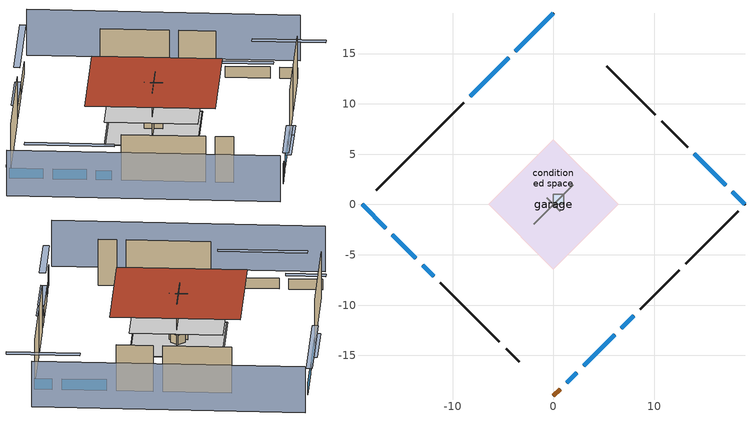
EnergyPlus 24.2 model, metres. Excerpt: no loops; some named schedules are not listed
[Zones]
central ac and furnace airloop ret air zone
 floor adiabatic (AdiabaticConst): 0,0 0,1 1,1 1,0 z0
 wall adiabatic (AdiabaticConst): 0,1 0,0 1,0 1,1 0,1 z0:1
 ceiling adiabatic (AdiabaticConst): 1,0 1,1 0,1 0,0 z1
conditioned space
 floor to garage (Floor1 construction): -6.34,0 0,6.34 6.34,0 0,-6.34 z0
 floor adiabatic (AdiabaticFloorConstruction): -6.49,0 0,6.49 6.49,0 0,-6.49 z2.44
 floor foundation (Slab2 construction): -6.49,0 0,6.49 6.49,0 0,-6.49 z0
 wall outside (AdiabaticWallConstruction 1): 0,-19.03 0.65,-18.38 z0:2.03
 wall outside (AdiabaticWallConstruction): 0,19.03 -3.81,15.22 / -4.47,14.56 -8.28,10.75 z0:1.22; -19.03,0 -16.67,-2.35 / 6.75,-12.27 7.95,-11.07 / -16.02,-3.01 -13.66,-5.36 z0:1.1; 19.03,0 17.78,1.25 / 2.98,-16.04 6.1,-12.93 z0:1.16; 17.12,1.9 13.99,5.03 z0:1.19; 1.3,-17.72 2.33,-16.7 z0:0.95; -13.01,-6.02 -11.91,-7.12 z0:1.04
 wall outside (Wall3 construction): -8.93,10.09 -17.61,1.42 z0:4.88
 wall outside (Wall4 construction): 10.09,8.93 5.27,13.75 z0:4.88
 wall outside (Wall7 construction): 13.14,-5.88 18.37,-0.66 z0:4.88
 wall outside (Wall8 construction): -11.25,-7.77 -5.37,-13.65 z0:4.88
 wall to garage (Wall5 construction): -1.94,-1.94 1.94,1.94 z0:4.88
 wall to garage (Wall6 construction): 0.65,-0.65 -0.65,0.65 z0:4.88
 window (WindowConstruction): 0,19.03 -3.81,15.22 z0:1.22
 window (WindowConstruction 9): -19.03,0 -16.67,-2.35 z0:1.1
 window (WindowConstruction 1): -4.47,14.56 -8.28,10.75 z0:1.22
 window (WindowConstruction 2): 19.03,0 17.78,1.25 z0:1.16
 window (WindowConstruction 3): 17.12,1.9 13.99,5.03 z0:1.19
 window (WindowConstruction 4): 1.3,-17.72 2.33,-16.7 z0:0.94
 window (WindowConstruction 5): 2.98,-16.04 6.1,-12.93 z0:1.16
 window (WindowConstruction 6): 6.75,-12.27 7.95,-11.08 z0:1.1
 window (WindowConstruction 7): -16.02,-3.01 -13.66,-5.36 z0:1.1
 window (WindowConstruction 8): -13.01,-6.02 -11.91,-7.12 z0:1.04
 door (Door): 0,-19.03 0.65,-18.38 z0:2.03
 ceiling adiabatic (AdiabaticFloorConstruction): 0,-6.49 6.49,0 0,6.49 -6.49,0 z2.44
 roof outside (Roof1 construction): 0,9.07 -9.07,0 0,-9.07 9.07,0 z4.88
garage
 floor foundation (Slab1 construction): -6.34,0 0,6.34 6.34,0 0,-6.34 z0
 wall outside (Wall1 construction): 13.34,5.69 10.75,8.28 z0:4.88
 wall outside (Wall2 construction): 8.61,-10.42 12.49,-6.54 z0:4.88
 wall outside (Wall9 construction): -4.72,-14.31 -3.42,-15.6 z0:4.88
shading: -22.26,-3.23 -3.23,-22.26 / 22.26,3.23 3.23,22.26 z0:4.88; -5.75,13.28 1.94,20.97 1.51,21.4 -6.18,13.71 z3.96; -16.46,-2.57 -19.24,0.22 -19.67,-0.22 -16.89,-3 z1.4; -8.49,10.53 -4.25,14.77 -4.68,15.21 -8.92,10.97 z1.52; 15.84,3.19 20.97,-1.94 21.4,-1.51 16.27,3.62 z3.9; 13.78,5.25 17.34,1.69 17.77,2.12 14.21,5.68 z1.49; 4.26,-14.76 -0.64,-19.66 -0.21,-20.09 4.7,-15.19 z3.69; 6.31,-12.71 2.77,-16.26 3.2,-16.69 6.74,-13.15 z1.46; 8.17,-10.86 6.54,-12.49 6.97,-12.92 8.6,-11.29 z1.4; -11.72,-7.3 -17.96,-1.07 -18.39,-1.5 -12.15,-7.73 z3.84; -11.69,-7.33 -13.22,-5.8 -13.65,-6.24 -12.12,-7.76 z1.34
[Building]
Building 1: Terrain=Suburbs
[Site:Location]
Portland Intl Arpt_OR: Latitude {deg}=45.59; Longitude {deg}=-122.6; Time Zone {hr}=-8; Elevation {m}=33; Keep Site Location Information=Yes
[Site:GroundTemperature:Shallow]
10.2558, 8.96328, 8.85977, 9.47314, 11.9355, 14.3863, 16.5111, 17.8571, 17.9714, 16.8767, 14.8061, 12.4304
[Site:WaterMainsTemperature]
Calculation Method=Schedule; Temperature Schedule=mains temperature schedule
[Material] Roughness=Rough; Thermal Absorptance=0.9
Name | Thickness {m} | Conductivity {W/m-K} | Density {kg/m3} | Specific Heat {J/kg-K} | Solar Absorptance | Visible Absorptance
aluminum siding | 0.009525 | 0.089435 | 177.822 | 1046.75 | 0.5 | 0.5
asphalt or fiberglass shingles | 0.00635 | 0.162714 | 1121.4 | 1465.45 | 0.85 | 0.85
concrete 4.0 in. | 0.1016 | 1.803125 | 2242.8 | 837.4 | 0.7 | 0.7
door material | 0.04445 | 0.0612267 | 512.64 | 1214.23 | 0.7 | 0.7
floor covering | 0.0127 | 0.0433444 | 54.468 | 1339.84 | 0.6 | 0.6
floor covering 1 | 0.0127 | 0.0450781 | 54.468 | 1339.84 | 0.9 | 0.9
floor rigid ins; wall rigid ins | 0.512978 | 0.029427 | 32.04 | 1214.23 | 0.7 | 0.7
floor stud and cavity | 0.1397 | 0.923637 | 92.3553 | 1139.71 | 0.7 | 0.7
floor stud and cavity 1 | 0.1397 | 1.75129 | 37.0049 | 1207.88 | 0.7 | 0.7
furniture material conditioned space 1; furniture material garage 1 | 0.1524 | 0.115458 | 640.8 | 1214.23 | 0.6 | 0.6
gypsum board | 0.0127 | 0.160291 | 801 | 837.4 | 0.6 | 0.6
osb sheathing 0.5 in.; osb sheathing 0.5 in. 1; osb sheathing 0.5 in. 2 | 0.0127 | 0.115458 | 512.64 | 1214.23 | 0.7 | 0.7
osb sheathing 0.75 in. | 0.01905 | 0.115458 | 512.64 | 1214.23 | 0.7 | 0.7
roof rigid ins | 0.103632 | 0.029427 | 32.04 | 1214.23 | 0.7 | 0.7
roof stud and cavity | 0.2032 | 0.161866 | 78.34581 | 1123.46 | 0.7 | 0.7
wall stud and cavity | 0.1397 | 0.419005 | 139.0536 | 1170.24 | 0.6 | 0.6
wall stud and cavity 1 | 0.1397 | 0.549615 | 139.0536 | 1170.24 | 0.7 | 0.7
wall stud and cavity 2 | 0.1397 | 0.506836 | 139.0536 | 1170.24 | 0.7 | 0.7
wall stud and cavity 3 | 0.0889 | 0.380278 | 52.3479 | 1209.89 | 0.7 | 0.7
wall stud and cavity 4 | 0.0889 | 0.391764 | 83.0341 | 1211.67 | 0.7 | 0.7
wood siding; wood siding 1 | 0.0254 | 0.102417 | 544.68 | 1172.36 | 0.7 | 0.7
[Material:NoMass]
Adiabatic: Roughness=Rough; Thermal Resistance {m2-K/W}=176.1; Thermal Absorptance=0.9; Solar Absorptance=0.7; Visible Absorptance=0.7
[WindowMaterial:SimpleGlazingSystem]
WindowMaterial: U-Factor {W/m2-K}=2.78222; Solar Heat Gain Coefficient=0.56
[Construction]
AdiabaticConst: Adiabatic
AdiabaticFloorConstruction: floor stud and cavity 1, floor rigid ins, osb sheathing 0.75 in., floor covering
AdiabaticWallConstruction: wood siding, wall rigid ins, wall stud and cavity 3, gypsum board
AdiabaticWallConstruction 1: wood siding 1, wall rigid ins, wall stud and cavity 3, gypsum board
Door: door material
Floor1 construction: floor stud and cavity, osb sheathing 0.75 in., floor covering
furniture construction conditioned space 1: furniture material conditioned space 1
furniture construction garage 1: furniture material garage 1
PartitionWallConstruction: gypsum board, wall stud and cavity 4, gypsum board
Roof1 construction: asphalt or fiberglass shingles, roof rigid ins, osb sheathing 0.75 in., roof stud and cavity, gypsum board
Slab1 construction: concrete 4.0 in.
Slab2 construction: concrete 4.0 in., floor covering 1
Wall1 construction; Wall2 construction: aluminum siding, osb sheathing 0.5 in., wall stud and cavity
Wall3 construction; Wall4 construction: aluminum siding, osb sheathing 0.5 in., wall stud and cavity 1, gypsum board
Wall5 construction: osb sheathing 0.5 in. 1, wall stud and cavity 2, gypsum board
Wall6 construction: osb sheathing 0.5 in. 2, wall stud and cavity 2, gypsum board
Wall7 construction; Wall8 construction: aluminum siding, osb sheathing 0.5 in. 2, wall stud and cavity 1, gypsum board
Wall9 construction: aluminum siding, osb sheathing 0.5 in. 2, wall stud and cavity
WindowConstruction; WindowConstruction 1; WindowConstruction 2; WindowConstruction 3; WindowConstruction 4; WindowConstruction 5; WindowConstruction 6; WindowConstruction 7; WindowConstruction 8; WindowConstruction 9: WindowMaterial
[Zone] Multiplier=1
Name | Volume {m3} | Part of Total Floor Area
central ac and furnace airloop ret air zone | 1 | No
conditioned space | 606.66 | Yes
garage | 195.726 | Yes
[Space]
Name | Zone | Space Type | Volume {m3}
central ac and furnace airloop ret air space | central ac and furnace airloop ret air zone | Plenum Space Type
conditioned space 1 | conditioned space |  | 606.66
garage 1 | garage |  | 195.726
[SpaceList]
Plenum Space Type: central ac and furnace airloop ret air space
[OtherEquipment] Design Level Calculation Method=EquipmentLevel
Name | Fuel Type | Zone or ZoneList or Space or SpaceList | Schedule | Design Level {W} | Fraction Latent | Fraction Radiant | Fraction Lost
central ac and furnace airloop_0 RetCondToRP; central ac and furnace airloop_0 RetSensLkToRP | None | central ac and furnace airloop ret air space | Always On Discrete | 0 | 0 | 0 | 0
central ac and furnace airloop_0 RetLatLkToRP | None | central ac and furnace airloop ret air space | Always On Discrete | 0 | 1 | 0 | 0
central ac and furnace airloop_0 SupCondToLv; central ac and furnace airloop_0 SupSensLkToCond; mech vent house fan sensible load; water heater sens | None | conditioned space 1 | Always On Discrete | 0 | 0 | 0 | 0
central ac and furnace airloop_0 SupLatLkToCond; mech vent house fan latent load; water heater lat | None | conditioned space 1 | Always On Discrete | 0 | 1 | 0 | 0
clothes dryer 1 | Electricity | conditioned space 1 | clothes_dryer | 0 | 0.015 | 0.081 | 0.85
cooking range 1 | NaturalGas | conditioned space 1 | cooking_range | 2945.2 | 0.16 | 0.384 | 0.2
general water use latent | None | conditioned space 1 | general water use schedule | 44.1266 | 1 | 0 | 0
general water use sensible | None | conditioned space 1 | general water use schedule | -43.4886 | 0 | 0.6 | 0
water heater energy adjustment1 | Electricity | conditioned space 1 | Always On Discrete | 0.01 | 0 | 0 | 1
central ac and furnace airloop_0 RetCondToDZ; central ac and furnace airloop_0 SupCondToDZ; central ac and furnace airloop_0 SupSensLkToDZ | None | garage 1 | Always On Discrete | 0 | 0 | 0 | 0
central ac and furnace airloop_0 SupLatLkToDZ | None | garage 1 | Always On Discrete | 0 | 1 | 0 | 0
[SurfaceProperty:ExposedFoundationPerimeter] Exposed Perimeter Calculation Method=TotalExposedPerimeter
Name | Total Exposed Perimeter {m}
Slab2 | 31.91256
Slab1 | 21.9456
[SurfaceProperty:IncidentSolarMultiplier] Incident Solar Multiplier=1; Incident Solar Multiplier Schedule=trans schedule winter=0.85 summer=0.7
Window1; Window10; Window2; Window3; Window4; Window5; Window6; Window7; Window8; Window9
[InternalMass]
Name | Construction | Zone or ZoneList | Space or SpaceList | Surface Area {m2}
furniture mass conditioned space 1 | furniture construction conditioned space 1 | conditioned space | conditioned space 1 | 99.51774
partition wall mass | PartitionWallConstruction | conditioned space | conditioned space 1 | 248.794
furniture mass garage 1 | furniture construction garage 1 | garage | garage 1 | 8.02682
[Lights] Design Level Calculation Method=LightingLevel; Return Air Fraction=0; Fraction Radiant=0.6; Fraction Visible=0.2; Fraction Replaceable=1
Name | Zone or ZoneList or Space or SpaceList | Schedule | Lighting Level {W}
interior lighting | conditioned space 1 | lighting_interior | 426.232
garage lighting | garage 1 | lighting_garage | 11.9521
[People]
occupants: Zone or ZoneList or Space or SpaceList=conditioned space 1; Number of People Schedule=occupants; Number of People Calculation Method=People; Number of People=2; Fraction Radiant=0.314171; Sensible Heat Fraction=0.56303; Activity Level Schedule=occupants activity schedule; Carbon Dioxide Generation Rate {m3/s-W}=0; Enable ASHRAE 55 Comfort Warnings=No; Mean Radiant Temperature Calculation Type=EnclosureAveraged
[ElectricEquipment] Design Level Calculation Method=EquipmentLevel
Name | Zone or ZoneList or Space or SpaceList | Schedule | Design Level {W} | Fraction Latent | Fraction Radiant | Fraction Lost
ceiling fan | conditioned space 1 | ceiling_fan | 18.1513 | 0 | 0.558 | 0
clothes dryer | conditioned space 1 | clothes_dryer | 4962.26 | 0.015 | 0.081 | 0.85
clothes washer | conditioned space 1 | clothes_washer | 394.091 | 0.03 | 0.162 | 0.7
cooking range | conditioned space 1 | cooking_range | 100.494 | 0.16 | 0.384 | 0.2
dishwasher | conditioned space 1 | dishwasher | 465.102 | 0.3 | 0.18 | 0.4
fridge | conditioned space 1 | fridge schedule | 49.4292 | 0 | 0.6 | 0
mech vent bath fan 0 | conditioned space 1 | mech vent bath fan 0 schedule | 30 | 0 | 0 | 1
mech vent house fan | conditioned space 1 | mech vent house fan schedule | 0 | 0 | 0 | 1
mech vent house fan cfis | conditioned space 1 | mech vent house fan cfis schedule | 0 | 0 | 0 | 0
mech vent range fan 0 | conditioned space 1 | mech vent range fan 0 schedule | 30 | 0 | 0 | 1
misc plug loads | conditioned space 1 | plug_loads_other | 374.4 | 0.021 | 0.558 | 0.049
misc tv | conditioned space 1 | plug_loads_tv | 418.847 | 0 | 0.6 | 0
whole house fan | conditioned space 1 | Always On Discrete | 0 | 0 | 0 | 1
freezer | garage 1 | freezer schedule | 194.914 | 0 | 0.6 | 0
[ZoneInfiltration:DesignFlowRate] Schedule=Always On Discrete; Design Flow Rate Calculation Method=Flow/Zone; Design Flow Rate {m3/s}=0
Name | Zone or ZoneList or Space or SpaceList
infil flow; natural vent flow; whole house fan flow | conditioned space 1
garage 1 duct leakage imbalance infil flow | garage 1
[ZoneMixing] Schedule=Always On Continuous; Design Flow Rate Calculation Method=Flow/Zone; Design Flow Rate {m3/s}=0
Name | Zone or Space | Source Zone or Space
central ac and furnace airloop_0 ZoneMixDZToCond mix | conditioned space | garage
central ac and furnace airloop_0 ZoneMixCondToDZ mix | garage | conditioned space
[ZoneInfiltration:EffectiveLeakageArea]
infil garage 1: Zone or Space=garage 1; Schedule=Always On Discrete; Effective Air Leakage Area {cm2}=611.633; Stack Coefficient=0.000129147; Wind Coefficient=4.38083e-05
[AvailabilityManager:Scheduled]
central ac and furnace airloop Availability Manager: Schedule=Always On Discrete
[AirLoopHVAC:ReturnPlenum]
Air Loop HVAC Return Plenum 1: Zone=central ac and furnace airloop ret air zone
[WaterUse:Equipment]
dishwasher: Peak Flow Rate {m3/s}=5.63363e-06; Flow Rate Fraction Schedule=hot_water_dishwasher
[Foundation:Kiva] Wall Height Above Grade {m}=0.1016; Wall Depth Below Slab {m}=0.2032
Name | Initial Indoor Air Temperature {C}
Foundation Kiva 1 | 13.4258
Foundation Kiva 2 | 15
[Foundation:Kiva:Settings]
Soil Conductivity {W/m-K}=1.3848; Soil Density {kg/m3}=1842.3; Soil Specific Heat {J/kg-K}=418.7; Ground Solar Absorptivity=0.9; Ground Thermal Absorptivity=0.9; Ground Surface Roughness {m}=0.03; Far-Field Width {m}=40; Deep-Ground Boundary Condition=ZeroFlux; Deep-Ground Depth {m}=40; Minimum Cell Dimension {m}=0.2; Maximum Cell Growth Coefficient=3; Simulation Timestep=Timestep
[Exterior:Lights]
exterior lighting: Schedule=exterior lighting schedule; Design Level {W}=13.4573
[EnergyManagementSystem:GlobalVariable]
central_ac_and_furnace_airloop_0_DuctImbalLkExhFanEquivCond
central_ac_and_furnace_airloop_0_DuctImbalLkExhFanEquivDZ
central_ac_and_furnace_airloop_0_DuctImbalLkSupFanEquivCond
central_ac_and_furnace_airloop_0_DuctImbalLkSupFanEquivDZ
central_ac_and_furnace_airloop_0_DZ_T
central_ac_and_furnace_airloop_0_DZ_W
central_ac_and_furnace_airloop_0_RetCondToDZ
central_ac_and_furnace_airloop_0_RetCondToRP
central_ac_and_furnace_airloop_0_RetLatLkToRP
central_ac_and_furnace_airloop_0_RetSensLkToRP
central_ac_and_furnace_airloop_0_SupCondToDZ
central_ac_and_furnace_airloop_0_SupCondToLv
central_ac_and_furnace_airloop_0_SupLatLkToCond
central_ac_and_furnace_airloop_0_SupLatLkToDZ
central_ac_and_furnace_airloop_0_SupSensLkToCond
central_ac_and_furnace_airloop_0_SupSensLkToDZ
central_ac_and_furnace_airloop_0_ZoneMixCondToDZ
central_ac_and_furnace_airloop_0_ZoneMixDZToCond
central_ac_and_furnace_airloop_AH_MFR
central_ac_and_furnace_airloop_AH_Tout
central_ac_and_furnace_airloop_AH_VFR
central_ac_and_furnace_airloop_AH_Wout
central_ac_and_furnace_airloop_Fan_RTF
central_ac_and_furnace_airloop_RA_T
central_ac_and_furnace_airloop_Ra_W
infil_program_Qfan
infil_program_Qinf
natural_vent_program_Qnv
natural_vent_program_Qwhf
[EnergyManagementSystem:Sensor]
Name | Output:Variable or Output:Meter Index Key | Output:Variable or Output:Meter
airflow_gain | infil flow | Infiltration Sensible Heat Gain Energy
airflow_gain_1 | natural vent flow | Infiltration Sensible Heat Gain Energy
airflow_gain_2 | whole house fan flow | Infiltration Sensible Heat Gain Energy
airflow_loss | infil flow | Infiltration Sensible Heat Loss Energy
airflow_loss_1 | natural vent flow | Infiltration Sensible Heat Loss Energy
airflow_loss_2 | whole house fan flow | Infiltration Sensible Heat Loss Energy
central_ac_and_furnace_airloop_0_DZ_T_s | garage | Zone Air Temperature
central_ac_and_furnace_airloop_0_DZ_W_s | garage | Zone Mean Air Humidity Ratio
central_ac_and_furnace_airloop_AH_MFR_s | Node 5 | System Node Mass Flow Rate
central_ac_and_furnace_airloop_AH_Tout_s | Node 5 | System Node Temperature
central_ac_and_furnace_airloop_AH_VFR_s | Node 5 | System Node Current Density Volume Flow Rate
central_ac_and_furnace_airloop_AH_Wout_s | Node 5 | System Node Humidity Ratio
central_ac_and_furnace_airloop_RA_T_s | Node 8 | System Node Temperature
central_ac_and_furnace_airloop_Ra_W_s | Node 8 | System Node Humidity Ratio
clg_load_cond |  | Cooling:EnergyTransfer:Zone:CONDITIONED SPACE
clg_load_duct |  | Cooling:EnergyTransfer:Zone:CENTRAL AC AND FURNACE AIRLOOP RET AIR ZONE
clg_sp_s; clg_sp_s_1 | cooling setpoint | Schedule Value
clothes_dryer_exhaust_0_sch_s | clothes_dryer | Schedule Value
cool_season | cooling season schedule | Schedule Value
ducts_conv | central ac and furnace airloop_0 RetCondToRP | Other Equipment Convective Heating Energy
ducts_conv_1 | central ac and furnace airloop_0 RetLatLkToRP | Other Equipment Convective Heating Energy
ducts_conv_2 | central ac and furnace airloop_0 RetSensLkToRP | Other Equipment Convective Heating Energy
ducts_conv_3 | central ac and furnace airloop_0 SupCondToLv | Other Equipment Convective Heating Energy
ducts_conv_4 | central ac and furnace airloop_0 SupLatLkToCond | Other Equipment Convective Heating Energy
ducts_conv_5 | central ac and furnace airloop_0 SupSensLkToCond | Other Equipment Convective Heating Energy
ducts_rad | central ac and furnace airloop_0 RetCondToRP | Other Equipment Radiant Heating Energy
ducts_rad_1 | central ac and furnace airloop_0 RetLatLkToRP | Other Equipment Radiant Heating Energy
ducts_rad_2 | central ac and furnace airloop_0 RetSensLkToRP | Other Equipment Radiant Heating Energy
ducts_rad_3 | central ac and furnace airloop_0 SupCondToLv | Other Equipment Radiant Heating Energy
ducts_rad_4 | central ac and furnace airloop_0 SupLatLkToCond | Other Equipment Radiant Heating Energy
ducts_rad_5 | central ac and furnace airloop_0 SupSensLkToCond | Other Equipment Radiant Heating Energy
htg_load_cond |  | Heating:EnergyTransfer:Zone:CONDITIONED SPACE
htg_load_duct |  | Heating:EnergyTransfer:Zone:CENTRAL AC AND FURNACE AIRLOOP RET AIR ZONE
htg_sp_s; htg_sp_s_1 | heating setpoint | Schedule Value
ig_ee_conv | ceiling fan | Electric Equipment Convective Heating Energy
ig_ee_conv_1 | clothes dryer | Electric Equipment Convective Heating Energy
ig_ee_conv_3 | cooking range | Electric Equipment Convective Heating Energy
ig_ee_conv_4 | dishwasher | Electric Equipment Convective Heating Energy
ig_ee_conv_5 | fridge | Electric Equipment Convective Heating Energy
ig_ee_conv_6 | misc plug loads | Electric Equipment Convective Heating Energy
ig_ee_conv_7 | misc tv | Electric Equipment Convective Heating Energy
ig_ee_conv_8 | whole house fan | Electric Equipment Convective Heating Energy
ig_ee_rad | ceiling fan | Electric Equipment Radiant Heating Energy
ig_ee_rad_1 | clothes dryer | Electric Equipment Radiant Heating Energy
ig_ee_rad_3 | cooking range | Electric Equipment Radiant Heating Energy
ig_ee_rad_4 | dishwasher | Electric Equipment Radiant Heating Energy
ig_ee_rad_5 | fridge | Electric Equipment Radiant Heating Energy
ig_ee_rad_6 | misc plug loads | Electric Equipment Radiant Heating Energy
ig_ee_rad_7 | misc tv | Electric Equipment Radiant Heating Energy
ig_ee_rad_8 | whole house fan | Electric Equipment Radiant Heating Energy
ig_lgt_conv | interior lighting | Lights Convective Heating Energy
ig_lgt_rad | interior lighting | Lights Radiant Heating Energy
ig_lgt_vis | interior lighting | Lights Visible Radiation Heating Energy
ig_oe_conv | clothes dryer 1 | Other Equipment Convective Heating Energy
ig_oe_conv_1 | cooking range 1 | Other Equipment Convective Heating Energy
ig_oe_conv_2 | general water use latent | Other Equipment Convective Heating Energy
ig_oe_conv_3 | general water use sensible | Other Equipment Convective Heating Energy
ig_oe_conv_4 | water heater energy adjustment1 | Other Equipment Convective Heating Energy
ig_oe_conv_5 | water heater lat | Other Equipment Convective Heating Energy
ig_oe_conv_6 | water heater sens | Other Equipment Convective Heating Energy
ig_oe_rad | clothes dryer 1 | Other Equipment Radiant Heating Energy
ig_oe_rad_1 | cooking range 1 | Other Equipment Radiant Heating Energy
ig_oe_rad_2 | general water use latent | Other Equipment Radiant Heating Energy
ig_oe_rad_3 | general water use sensible | Other Equipment Radiant Heating Energy
ig_oe_rad_4 | water heater energy adjustment1 | Other Equipment Radiant Heating Energy
ig_oe_rad_5 | water heater lat | Other Equipment Radiant Heating Energy
ig_oe_rad_6 | water heater sens | Other Equipment Radiant Heating Energy
ig_ppl_conv | occupants | People Convective Heating Energy
ig_ppl_rad | occupants | People Radiant Heating Energy
im_conv | furniture mass conditioned space 1 | Surface Inside Face Convection Heat Gain Energy
im_conv_1 | partition wall mass | Surface Inside Face Convection Heat Gain Energy
im_ig | furniture mass conditioned space 1 | Surface Inside Face Internal Gains Radiation Heat Gain Energy
im_ig_1 | partition wall mass | Surface Inside Face Internal Gains Radiation Heat Gain Energy
im_lgt | furniture mass conditioned space 1 | Surface Inside Face Lights Radiation Heat Gain Energy
im_lgt_1 | partition wall mass | Surface Inside Face Lights Radiation Heat Gain Energy
im_sol | furniture mass conditioned space 1 | Surface Inside Face Solar Radiation Heat Gain Energy
im_sol_1 | partition wall mass | Surface Inside Face Solar Radiation Heat Gain Energy
im_surf | furniture mass conditioned space 1 | Surface Inside Face Net Surface Thermal Radiation Heat Gain Energy
im_surf_1 | partition wall mass | Surface Inside Face Net Surface Thermal Radiation Heat Gain Energy
mech_vent_bath_fan_0_sch_s | mech vent bath fan 0 schedule | Schedule Value
mech_vent_range_fan_0_sch_s | mech vent range fan 0 schedule | Schedule Value
mv_conv | mech vent bath fan 0 | Electric Equipment Convective Heating Energy
mv_conv_1 | mech vent house fan | Electric Equipment Convective Heating Energy
mv_conv_2 | mech vent house fan cfis | Electric Equipment Convective Heating Energy
mv_conv_3 | mech vent range fan 0 | Electric Equipment Convective Heating Energy
mv_conv_4 | mech vent house fan latent load | Other Equipment Convective Heating Energy
mv_conv_5 | mech vent house fan sensible load | Other Equipment Convective Heating Energy
mv_rad | mech vent bath fan 0 | Electric Equipment Radiant Heating Energy
mv_rad_1 | mech vent house fan | Electric Equipment Radiant Heating Energy
mv_rad_2 | mech vent house fan cfis | Electric Equipment Radiant Heating Energy
mv_rad_3 | mech vent range fan 0 | Electric Equipment Radiant Heating Energy
mv_rad_4 | mech vent house fan latent load | Other Equipment Radiant Heating Energy
mv_rad_5 | mech vent house fan sensible load | Other Equipment Radiant Heating Energy
natural_vent_s | natural vent schedule | Schedule Value
out_pb_s |  | Site Outdoor Air Barometric Pressure
out_wt_s |  | Site Outdoor Air Humidity Ratio
site_vw_s |  | Site Wind Speed
ss_back_out | Window1 | Surface Window Shortwave from Zone Back Out Window Heat Transfer Rate
ss_back_out_1 | Window10 | Surface Window Shortwave from Zone Back Out Window Heat Transfer Rate
ss_back_out_2 | Window2 | Surface Window Shortwave from Zone Back Out Window Heat Transfer Rate
ss_back_out_3 | Window3 | Surface Window Shortwave from Zone Back Out Window Heat Transfer Rate
ss_back_out_4 | Window4 | Surface Window Shortwave from Zone Back Out Window Heat Transfer Rate
ss_back_out_5 | Window5 | Surface Window Shortwave from Zone Back Out Window Heat Transfer Rate
ss_back_out_6 | Window6 | Surface Window Shortwave from Zone Back Out Window Heat Transfer Rate
ss_back_out_7 | Window7 | Surface Window Shortwave from Zone Back Out Window Heat Transfer Rate
ss_back_out_8 | Window8 | Surface Window Shortwave from Zone Back Out Window Heat Transfer Rate
ss_back_out_9 | Window9 | Surface Window Shortwave from Zone Back Out Window Heat Transfer Rate
ss_conv | Door1 | Surface Inside Face Convection Heat Gain Energy
ss_conv_1 | Window1 | Surface Inside Face Convection Heat Gain Energy
ss_conv_10 | Window9 | Surface Inside Face Convection Heat Gain Energy
ss_conv_2 | Window10 | Surface Inside Face Convection Heat Gain Energy
ss_conv_3 | Window2 | Surface Inside Face Convection Heat Gain Energy
ss_conv_4 | Window3 | Surface Inside Face Convection Heat Gain Energy
ss_conv_5 | Window4 | Surface Inside Face Convection Heat Gain Energy
ss_conv_6 | Window5 | Surface Inside Face Convection Heat Gain Energy
ss_conv_7 | Window6 | Surface Inside Face Convection Heat Gain Energy
ss_conv_8 | Window7 | Surface Inside Face Convection Heat Gain Energy
ss_conv_9 | Window8 | Surface Inside Face Convection Heat Gain Energy
ss_ig | Door1 | Surface Inside Face Internal Gains Radiation Heat Gain Energy
ss_ig_1 | Window1 | Surface Inside Face Internal Gains Radiation Heat Gain Energy
ss_ig_10 | Window9 | Surface Inside Face Internal Gains Radiation Heat Gain Energy
